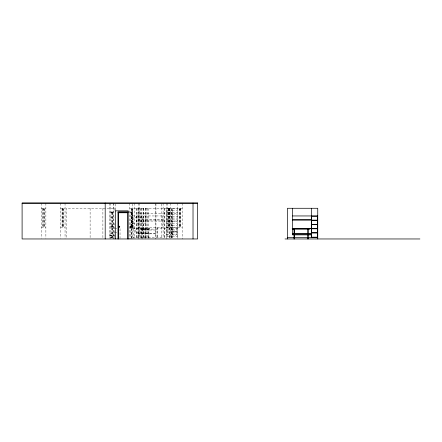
<?xml version="1.0" encoding="UTF-8"?>
<svg xmlns="http://www.w3.org/2000/svg" width="442" height="442" viewBox="0 0 442 442"><rect width="100%" height="100%" fill="white"/><g stroke="black" fill="none" stroke-linecap="round" stroke-linejoin="round"><path stroke-width="0.33" stroke-dasharray="2.21 1.66" d="M131.561 226.42L131.782 227.315M131.639 226.238L131.578 227.011M131.031 227.011L130.622 227.409M130.246 226.718L130.467 226.685M130.003 226.116L130.412 225.917M130.766 227.315L131.086 226.613L130.666 225.984M131.688 226.094L132.036 225.923M130.053 226.055L130.572 225.923M131.821 225.984L132.197 225.917M132.186 227.448L132.55 227.254L132.683 208.917M132.141 226.685L132.081 226.685M132.246 227.448L132.042 208.281M167.452 208.154L170.524 208.154M41.277 208.281L45.88 208.281M60.455 208.281L65.051 208.281M129.744 208.281L182.281 208.281M42.94 208.917L42.94 226.818M44.217 208.917L44.217 226.818M62.112 208.917L62.112 226.818M63.394 208.917L63.394 226.818M131.401 208.917L131.401 226.818M168.347 208.917L168.347 226.818M169.629 208.917L169.629 226.818M179.341 208.917L179.341 226.818M180.623 208.917L180.623 226.818M43.067 209.431L44.09 209.431M62.239 209.431L63.267 209.431M131.528 209.431L132.556 209.431M168.474 209.431L169.501 209.431M179.469 209.431L180.491 209.431M166.689 210.646L171.59 210.646M172.264 210.646L177.17 210.646M110.566 211.989L113.633 211.989M129.744 211.989L132.81 211.989M110.566 212.116L113.633 212.116M166.689 212.497L171.59 212.497M172.264 212.497L177.17 212.497M111.461 212.757L112.738 212.757M130.633 212.757L131.915 212.757M139.202 213.392L177.678 213.392M166.689 214.353L171.59 214.353M172.264 214.353L177.17 214.353M132.81 215.95L163.109 215.95M166.689 216.204L171.59 216.204M172.264 216.204L177.17 216.204M109.798 217.226L114.274 217.226M166.689 218.061L171.59 218.061M172.264 218.061L177.17 218.061M137.921 219.785L163.109 219.785M166.689 219.912L171.59 219.912M172.264 219.912L177.17 219.912M137.921 220.039L163.109 220.039M139.202 221.066L177.678 221.066M166.689 221.768L171.59 221.768M172.264 221.768L177.17 221.768M109.798 223.619L114.274 223.619L114.274 238.962M132.81 223.619L145.595 223.619L145.595 215.95M166.689 223.619L171.59 223.619M172.264 223.619L177.17 223.619M166.689 225.475L171.59 225.475M172.264 225.475L177.17 225.475M43.067 226.304L44.09 226.304M62.239 226.304L63.267 226.304M131.528 226.304L132.556 226.304M168.474 226.304L169.501 226.304M179.469 226.304L180.491 226.304M166.689 227.326L171.59 227.326M172.264 227.326L177.17 227.326M41.277 227.453L45.88 227.453M60.455 227.453L65.051 227.453M129.744 227.453L134.346 227.453M137.921 227.453L163.109 227.453M166.175 227.453L182.281 227.453M132.81 228.094L144.44 228.094L144.44 238.304M177.678 228.094L157.225 228.094L157.225 238.304M114.909 228.735L116.832 228.735M132.81 228.735L149.821 228.735L149.821 228.348L140.871 228.348L140.871 228.735M157.225 229.116L141.125 229.116L141.125 228.735M166.689 229.183L171.59 229.183M172.264 229.183L177.17 229.183M142.407 229.757L148.285 229.757L148.285 238.962M137.921 230.011L157.098 230.011M166.689 231.033L171.59 231.033M172.264 231.033L177.17 231.033M171.292 231.928L176.402 231.928L176.402 228.094M114.87 232.569L116.832 232.569M166.689 232.89L171.59 232.89M172.264 232.89L177.17 232.89M109.798 233.183L114.274 233.183M137.921 233.591L157.098 233.591M137.921 233.846L157.098 233.846M166.689 234.741L171.59 234.741M172.264 234.741L177.17 234.741M109.798 235.282L114.274 235.282M109.798 235.487L114.274 235.487M166.689 236.597L171.59 236.597M172.264 236.597L177.17 236.597M132.81 237.426L163.109 237.426M109.798 237.581L114.274 237.581M109.798 237.685L114.274 237.685M130.528 227.453L130.003 227.254M132.136 225.917L132.55 226.116M130.362 227.448L130.059 226.116M131.926 227.409L131.605 227.182M130.804 226.094L131.047 226.42M182.281 203.165L182.281 238.962M180.623 208.281L180.623 227.453M179.982 208.281L179.982 227.453M179.341 208.281L179.341 227.453M177.678 203.165L177.678 238.282M177.17 237.835L177.17 208.79L172.264 208.79L172.264 237.835M172.104 208.281L172.104 238.282M171.756 208.281L171.756 238.962M171.59 237.835L171.59 208.79L166.689 208.79L166.689 237.835M171.292 228.094L171.292 238.282M170.524 203.165L170.524 238.271M170.01 228.094L170.01 238.282M169.629 208.281L169.629 227.453M169.336 208.281L169.336 238.962M169.181 208.281L169.181 238.962M168.988 208.281L168.988 227.453M168.347 208.281L168.347 227.453M167.452 203.165L167.452 238.271M166.175 203.165L166.175 238.962M164.639 208.281L164.639 238.962M164.49 208.281L164.49 238.962M163.109 203.165L163.109 238.282M162.849 215.95L162.849 219.785M162.849 220.039L162.849 227.453M161.827 203.856L161.827 238.271M157.098 227.453L157.098 237.426M155.949 203.856L155.949 238.962M155.822 203.165L155.822 238.962M149.562 228.735L149.562 229.116M148.926 228.735L148.926 238.962M148.175 208.281L148.175 238.282M147.821 208.281L147.821 238.962M146.142 208.281L146.142 238.282M145.794 208.281L145.794 238.282M145.595 228.735L145.595 238.962M145.44 208.281L145.44 238.962M143.76 208.281L143.76 238.282M143.407 208.281L143.407 238.962M143.059 208.281L143.059 238.962M142.871 228.735L142.871 232.569L135.523 232.569L135.523 228.735M142.407 238.962L142.396 217.226L133.451 217.226L133.451 238.282M141.76 215.95L141.76 223.619M141.766 228.735L141.766 238.962M141.379 208.281L141.379 238.282M141.026 208.281L141.026 238.962M140.672 208.281L140.672 238.962M139.202 203.165L139.202 238.282M138.998 208.281L138.998 238.282M138.561 203.165L138.644 238.962M138.291 208.281L138.291 238.282M137.921 208.281L137.921 237.426M136.644 215.95L136.644 223.619M136.611 208.281L136.611 238.282M136.263 208.281L136.263 238.282M134.346 203.165L134.346 238.271M132.81 203.856L132.81 238.962M132.683 208.281L132.683 227.453M131.915 238.962L131.915 212.116L130.633 212.116L130.633 238.962M131.401 208.281L131.401 227.453M131.34 212.757L131.34 238.962M131.213 212.757L131.213 238.962M129.744 203.165L129.744 238.962M120.025 228.735L120.025 238.282M115.423 203.856L115.423 210.049M114.909 210.348L114.909 208.281L66.333 208.281L66.333 238.282M113.887 203.165L113.887 238.962M113.633 203.165L113.633 238.962M112.738 212.116L112.738 238.962M112.163 212.757L112.163 238.962M112.036 212.757L112.036 238.962M111.461 212.116L111.461 238.962M110.566 203.165L110.566 238.962M109.798 203.165L109.798 238.271M102.892 208.281L102.892 238.962M90.113 208.281L90.113 238.962M65.051 203.165L65.051 238.282M63.394 208.281L63.394 227.453M62.753 208.281L62.753 227.453M62.112 208.281L62.112 227.453M60.455 203.165L60.455 238.282M45.88 203.165L45.88 238.271M44.217 208.281L44.217 227.453M43.576 208.281L43.576 227.453M42.94 208.281L42.94 227.453M41.277 203.165L41.277 238.271M111.832 226.613C110.837 229.304 110.5 224.232 111.832 226.613M112.307 226.42C112.738 229.376 114.08 224.602 112.307 226.42M112.887 226.685L112.887 226.685M111.218 226.685L111.218 226.685M174.717 231.089L174.148 231.1A2.171 2.171 0 0 0 174.253 235.409L174.822 235.393A2.171 2.171 0 0 0 174.717 231.089M112.611 226.437L111.108 226.437L111.108 227.066L112.611 227.077L112.611 226.448M132.191 226.437L130.357 226.437L130.357 227.066L132.191 227.077L132.191 226.448"/><path stroke-width="0.66" d="M119.55 226.984L119.097 226.984M22.1 203.165L197.624 203.165M115.423 210.834L128.208 210.834L128.208 238.962M128.208 211.989L117.981 211.989L117.981 238.962M117.981 212.116L128.208 212.116M292.56 215.95L317.743 215.95M292.56 219.785L311.35 219.785M292.56 220.039L311.35 220.039M311.604 220.144L317.489 220.144M311.604 220.398L317.489 220.398M311.604 224.337L317.489 224.337M311.604 224.591L317.489 224.591M292.223 228.348L310.118 228.348M292.56 228.481L311.35 228.481M311.604 228.531L317.489 228.531M292.223 228.735L310.118 228.735M311.604 228.785L317.489 228.785M292.477 229.116L309.859 229.116M311.604 232.724L317.489 232.724M311.604 232.978L317.489 232.978M292.56 233.591L311.35 233.591M292.56 234.105L311.35 234.105M311.35 234.873L292.56 234.873L292.56 208.281M287.444 237.426L317.743 237.426M285.029 238.962L419.9 238.962M317.743 238.962L317.743 208.281L287.444 208.281L287.444 238.962M311.35 208.281L311.35 237.426M308.919 228.348L308.919 228.735M308.748 228.735L308.748 229.116M308.323 228.735L308.323 238.962M307.682 228.735L307.682 238.962M294.654 228.735L294.654 238.962M294.018 228.735L294.018 238.962M293.587 228.735L293.587 229.116M293.422 228.348L293.422 228.735M193.021 203.038L193.021 238.962M127.567 238.962L127.567 212.757L118.616 212.757L118.616 238.962M115.423 210.74L115.423 238.962M105.196 203.038L105.196 238.962M118.81 226.597C119.699 228.696 120.39 224.89 118.81 226.597M197.624 203.038L22.1 203.038L22.1 238.962L197.624 238.962L197.624 203.038M317.489 216.204L311.604 216.204L311.604 237.172L317.489 237.172L317.489 216.204"/></g></svg>
